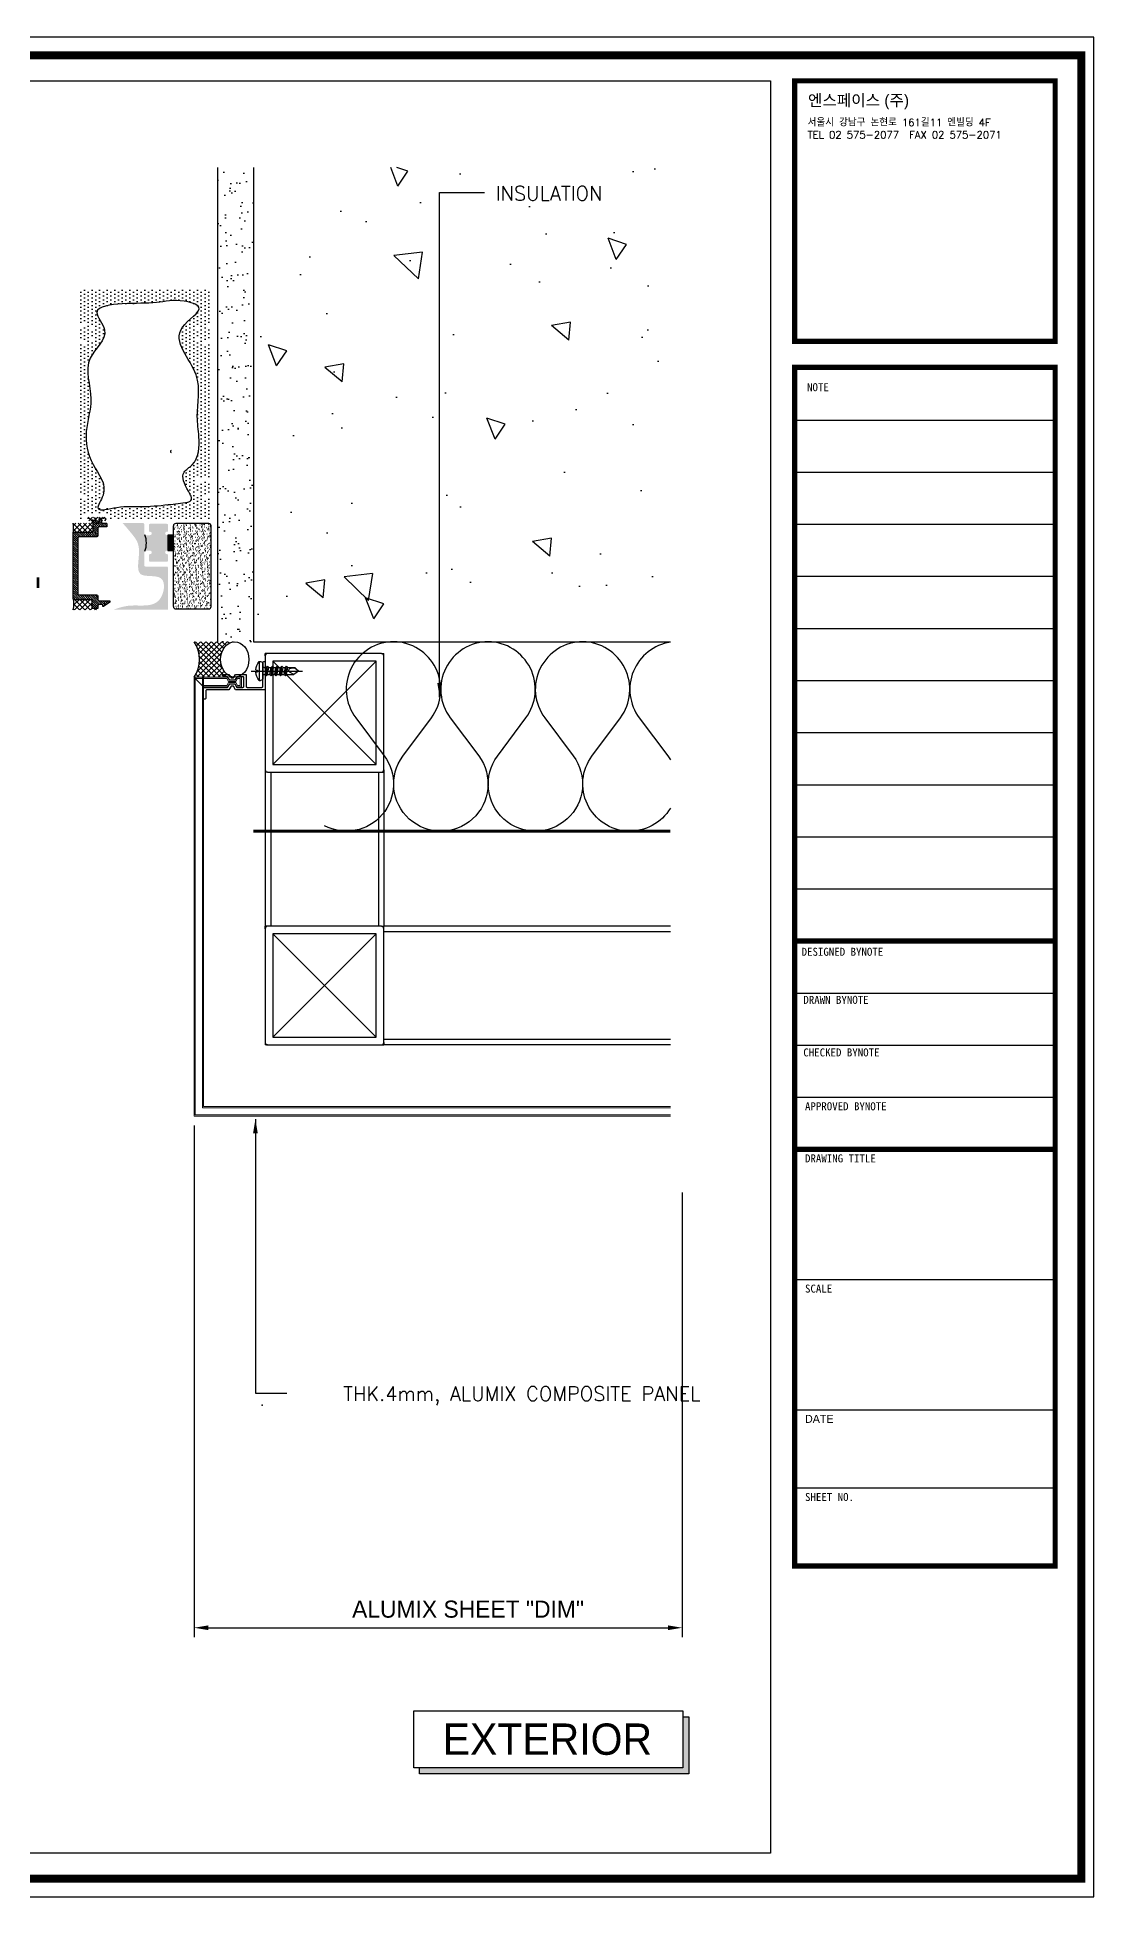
# Model space of a CAD drawing. Header units: millimetres. Extents: x 7297 to 60227, y -7497 to 19324.
# Drawn here: x 25953 to 26399, y 11215 to 11999 of the extents above; entities that cross this region are included whole.
import ezdxf

# ---------------------------------------------------------------- set-up
doc = ezdxf.new("R2010")
doc.units = ezdxf.units.MM
doc.layers.add('NS_AL_PANEL', color=32, linetype='Continuous', lineweight=9)
for name, color, linetype in [('NS_CAULKING', 8, 'Continuous'), ('NS_COL_D-GREY', 8, 'Continuous'), ('NS_COL_GREEN', 3, 'Continuous'), ('NS_COL_MAGENTA', 6, 'Continuous'), ('NS_COL_RED', 1, 'Continuous'), ('NS_CON', 8, 'Continuous'), ('NS_CON_LINE', 2, 'Continuous'), ('NS_DIM', 1, 'Continuous'), ('NS_FORM', 7, 'Continuous'), ('NS_FRAME', 253, 'Continuous'), ('NS_INSUL', 8, 'Continuous'), ('NS_PIPE_FRAME', 2, 'Continuous'), ('NS_RIVET_SCREW', 1, 'Continuous'), ('NS_TEXT', 2, 'Continuous'), ('NS_TEXT_TITLE', 141, 'Continuous'), ('NS_WATERPROOF', 150, 'Continuous')]:
    doc.layers.add(name, color=color, linetype=linetype)
doc.styles.add('Expo M', font='Expo M.ttf')
doc.styles.add('HGTXT', font='romans.shx', dxfattribs={"bigfont": 'whgtxt.shx'})
doc.styles.add('HY울릉도L', font='')
doc.styles.add('style1', font='simplex.shx')
doc.styles.get('HY울릉도L').set_extended_font_data('Dotum')
doc.dimstyles.new('N-SPACE', dxfattribs={"dimscale": 4, "dimtxt": 1.8, "dimasz": 1.5, "dimexe": 1, "dimexo": 1, "dimgap": 1, "dimtad": 1, "dimtoh": 1, "dimdec": 1, "dimzin": 1, "dimdsep": 46, "dimtxsty": 'Expo M', "dimcen": 2, "dimclrd": 1, "dimclre": 1, "dimclrt": 2, "dimadec": 1, "dimazin": 0, "dimtfac": 1, "dimtdec": 1, "dimtix": 1, "dimtmove": 1, "dimatfit": 3, "dimfxl": 1, "dimtolj": 1, "dimtzin": 1, "dimarcsym": 0})
pattern_1 = [(135, (30496.1913, -24360.2069), (-1.122532015, -1.122532015), []), (225, (30496.1913, -24360.2069), (1.122532015, -1.122532015), [])]

# ---------------------------------------------------------------- blocks, each defined once
blk = doc.blocks.new('*D360')
at = {"layer": 'NS_DIM', "color": 1, "lineweight": -2, "transparency": 16777216}
for p, q in [((26019.5, 11539.77), (26019.5, 11324.05)), ((26225.32, 11511.57), (26225.32, 11324.05)), ((26025.5, 11328.05), (26219.32, 11328.05))]:
    blk.add_line(p, q, dxfattribs=at)
at = {"layer": 'NS_DIM', "color": 1, "transparency": 16777216}
for points in [[(26025.5, 11329.05), (26025.5, 11327.05), (26019.5, 11328.05)], [(26219.32, 11329.05), (26219.32, 11327.05), (26225.32, 11328.05)]]:
    blk.add_solid(points, dxfattribs=at)
at = {"layer": 'NS_DIM', "color": 2, "transparency": 16777216, "insert": (26135.02, 11335.84), "char_height": 7.2, "attachment_point": 5, "style": 'Expo M'}
blk.add_mtext('\\A1;ALUMIX SHEET "DIM"', dxfattribs=at)
blk = doc.blocks.new('AL-TEMPLATE')
at = {"color": 8}
for p, q in [((2716.82, 1392.97), (2800.02, 1392.97)), ((2716.82, 1376.33), (2800.02, 1376.33)), ((2716.82, 1359.69), (2800.02, 1359.69)), ((2716.82, 1343.05), (2800.02, 1343.05)), ((2716.82, 1326.41), (2800.02, 1326.41)), ((2716.82, 1309.77), (2800.02, 1309.77)), ((2716.82, 1293.13), (2800.02, 1293.13)), ((2716.82, 1276.49), (2800.02, 1276.49)), ((2716.82, 1259.85), (2800.02, 1259.85)), ((2716.82, 1243.21), (2800.02, 1243.21)), ((2716.82, 1209.93), (2800.02, 1209.93)), ((2716.82, 1193.29), (2800.02, 1193.29)), ((2716.82, 1176.65), (2800.02, 1176.65)), ((2716.82, 1118.41), (2800.02, 1118.41)), ((2716.82, 1076.81), (2800.02, 1076.81)), ((2716.82, 1051.85), (2800.02, 1051.85))]:
    blk.add_line(p, q, dxfattribs=at)
at = {"color": 7, "ltscale": 2}
blk.add_lwpolyline([(1972.34, 1515.25), (1972.34, 921.25), (2812.34, 921.25), (2812.34, 1515.25)], close=True, dxfattribs=at)
at = {"color": 8}
for points, const_width in [([(1976.34, 1509.45), (2808.34, 1509.45), (2808.34, 927.05), (1976.34, 927.05)], 2.5), ([(2716.82, 1501.32), (2800.02, 1501.32), (2800.02, 1418.12), (2716.82, 1418.12)], 1.66), ([(2716.82, 1409.8), (2800.02, 1409.8), (2800.02, 1026.89), (2716.82, 1026.89)], 1.66)]:
    blk.add_lwpolyline(points, close=True, dxfattribs=dict(at, const_width=const_width))
at = {"color": 9}
blk.add_lwpolyline([(1984.07, 1501.32), (2709.08, 1501.32), (2709.08, 935.18), (1984.07, 935.18)], close=True, dxfattribs=at)
at = {"color": 8, "const_width": 1.66}
for points in [[(2716.82, 1226.57), (2800.02, 1226.57)], [(2716.82, 1160.01), (2800.02, 1160.01)]]:
    blk.add_lwpolyline(points, dxfattribs=at)
at = {"color": 146, "true_color": 0x105689, "insert": (2721.06, 1496.93), "char_height": 3.6698, "attachment_point": 1, "style": 'HGTXT'}
blk.add_mtext('{\\fExpo M|b0|i0|c129|p18;엔스페이스 (주)}', dxfattribs=at)
at = {"insert": (2720.94, 1489.17), "char_height": 2.3487, "attachment_point": 1, "style": 'HGTXT'}
blk.add_mtext('서울시 강남구 논현로 161길11 엔빌딩 4F\\PTEL 02 575-2077  FAX 02 575-2071', dxfattribs=at)
at = {"color": 8, "attachment_point": 1}
for s, insert, char_height, width in [('NOTE', (2720.76, 1404.73), 2.556, 438.9676), ('DESIGNED BYNOTE', (2719.01, 1224.39), 2.5559, 438.9676), ('DRAWN BYNOTE', (2719.56, 1209.04), 2.5559, 438.9676), ('CHECKED BYNOTE', (2719.56, 1192.25), 2.5559, 438.9676), ('APPROVED BYNOTE', (2720.1, 1175.04), 2.5559, 438.9676), ('DRAWING TITLE', (2720.1, 1158.4), 2.5559, 438.9675), ('SCALE', (2720.1, 1116.8), 2.556, 438.9675), ('{\\fﾱﾼﾸﾲ|b0|i0|c129|p49;DATE}', (2720.1, 1075.2), 2.5559, 438.9675), ('SHEET NO.', (2720.1, 1050.24), 2.556, 438.9675)]:
    blk.add_mtext(s, dxfattribs=dict(at, insert=insert, char_height=char_height, width=width))
blk = doc.blocks.new('*U98')
for p, q in [((1, 50), (0, 50)), ((0, 49), (0, 50)), ((0, 49), (0, 1)), ((49, 50), (1, 50)), ((49, 50), (50, 50)), ((50, 49), (50, 50)), ((50, 1), (50, 49)), ((3.2, 3.2), (46.8, 46.8)), ((46.8, 3.2), (3.2, 46.8)), ((0, 1), (0, 0)), ((1, 0), (0, 0)), ((50, 1), (50, 0)), ((1, 0), (49, 0)), ((49, 0), (50, 0))]:
    blk.add_line(p, q)
blk.add_lwpolyline([(3.2, 46.8), (3.2, 3.2), (46.8, 3.2), (46.8, 46.8)], close=True)
for centre, start, end in [((1, 49), 90, 180), ((49, 49), 0, 90), ((1, 1), 180, 270), ((49, 1), 270, 0)]:
    blk.add_arc(centre, 1, start, end)
blk = doc.blocks.new('피스')
for p, q in [((-4, 1.5), (-4, 1)), ((-4, 1.5), (4, 1.5)), ((-3, 0), (3, 0)), ((-0.5, 2.98), (-0.4, 2.3)), ((-0.4, 2.3), (0.4, 2.3)), ((0, 4.99), (0, -16.77)), ((0.5, 2.98), (0.4, 2.3)), ((4, 1.5), (4, 1)), ((2, -1.5), (-2, -2)), ((-1.5, -1.5), (-2, -2)), ((-2, -2), (-1.5, -2.5)), ((-1.5, -3.5), (-2, -4)), ((2, -3.5), (-2, -4)), ((-2, -4), (-1.5, -4.5)), ((-1.5, -5.5), (-2, -6)), ((2, -5.5), (-2, -6)), ((-2, -6), (-1.5, -6.5)), ((-1.5, -7.5), (-2, -8)), ((2, -7.5), (-2, -8)), ((-1.5, -0.5), (-1.5, -1.5)), ((1.5, -1), (-1.5, -1.5)), ((1.5, -2), (-1.5, -2.5)), ((-1.5, -2.5), (-1.5, -3.5)), ((1.5, -3), (-1.5, -3.5)), ((1.5, -4), (-1.5, -4.5)), ((-1.5, -4.5), (-1.5, -5.5)), ((1.5, -5), (-1.5, -5.5)), ((1.5, -6), (-1.5, -6.5)), ((-1.5, -6.5), (-1.5, -7.5)), ((1.5, -7), (-1.5, -7.5)), ((1.5, -0.5), (1.5, -1)), ((1.5, -1), (2, -1.5)), ((2, -1.5), (1.5, -2)), ((1.5, -2), (1.5, -3)), ((1.5, -3), (2, -3.5)), ((2, -3.5), (1.5, -4)), ((1.5, -4), (1.5, -5)), ((1.5, -5), (2, -5.5)), ((2, -5.5), (1.5, -6)), ((1.5, -6), (1.5, -7)), ((1.5, -7), (2, -7.5)), ((2, -7.5), (1.5, -8)), ((-2, -8), (-1.5, -8.5)), ((-1.5, -9.5), (-2, -10)), ((2, -9.5), (-2, -10)), ((-2, -10), (-1.5, -10.5)), ((1.5, -8), (-1.5, -8.5)), ((-1.5, -8.5), (-1.5, -9.5)), ((1.5, -9), (-1.5, -9.5)), ((1.5, -10), (-1.5, -10.5)), ((-1.5, -10.5), (-1.5, -13.5)), ((0, -15), (-1.5, -13.5)), ((-1.27, -13.54), (-1.27, -11.97)), ((0, -15), (-1.27, -13.54)), ((0, -15), (1.5, -13.03)), ((1.5, -13.03), (0.6, -11.47)), ((1.5, -8), (1.5, -9)), ((1.5, -9), (2, -9.5)), ((2, -9.5), (1.5, -10)), ((1.5, -10), (1.5, -13.03))]:
    blk.add_line(p, q)
for centre, radius, start, end in [((0, -3.08), 6.08, 94.71456, 131.11209), ((-3, 1), 1, 180, 270), ((-2, -0.5), 0.5, 0, 90), ((0, -3.08), 6.08, 48.88791, 85.28544), ((2, -0.5), 0.5, 90, 180), ((3, 1), 1, 270, 0), ((-0.27, -11.97), 1, 30.08633, 180)]:
    blk.add_arc(centre, radius, start, end)
blk = doc.blocks.new('N-SCREW')
blk.add_blockref('피스', (17.25, -1.03))

msp = doc.modelspace()

# ---------------------------------------------------------------- hatches: boundary and pattern name
at = {"layer": 'NS_CAULKING'}
msp.add_hatch(color=256, dxfattribs=at).paths.add_polyline_path([(26000.95, 11790.2), (26000.5, 11790.2), (26000.5, 11793, -0.414214), (26001, 11793.5), (26008, 11793.5, -0.414214), (26008.5, 11793), (26008.5, 11790.2), (26008.05, 11790.2, 1), (26008.05, 11788.7), (26008.5, 11788.7), (26008.5, 11782.2), (26008.05, 11782.2, 1), (26008.05, 11780.7), (26008.5, 11780.7), (26008.5, 11778, -0.414214), (26008, 11777.5), (26001, 11777.5, -0.414214), (26000.5, 11778), (26000.5, 11780.7), (26000.95, 11780.7, 1), (26000.95, 11782.2), (25999.25, 11782.2, 0.198912), (25998.72, 11781.98, 0.200897), (25998.72, 11788.92, 0.198912), (25999.25, 11788.7), (26000.5, 11788.7), (26000.95, 11788.7, 1)])
h = msp.add_hatch(dxfattribs=at)
h.set_pattern_fill('ANSI37', color=256, scale=0.5, angle=90, style=0)
h.set_pattern_definition([(135, (64529.6447, -14388.6654), (-1.122532015, -1.122532015), []), (225, (64529.6447, -14388.6654), (1.122532015, -1.122532015), [])])
edge = h.paths.add_edge_path()
edge.add_ellipse((26036.65, 11736.29), major_axis=(0, -7.5), ratio=0.793089, start_angle=180, end_angle=360)
edge.add_line((26036.65, 11728.79), (26019.5, 11728.79))
edge.add_arc((26008.3, 11736.29), 13.48, 326.20705, 393.79295)
edge.add_line((26019.5, 11743.79), (26036.65, 11743.79))
at = {"layer": 'NS_COL_D-GREY'}
h = msp.add_hatch(dxfattribs=at)
h.set_pattern_fill('DOTS', color=256, angle=90, style=0)
h.set_pattern_definition([(90, (39351.1934, 6512.7268), (-1.5875, 0.79375), [0, -1.5875])])
edge = h.paths.add_edge_path(flags=16)
edge.add_spline(control_points=[(26016.88, 11802.68), (26014.14, 11802.19), (26007.62, 11801.43), (25996.99, 11800.73), (25989.17, 11800.43), (25976.55, 11800.34), (25984.69, 11808.69), (25975.18, 11818.59), (25972.79, 11832.37), (25978.12, 11847.02), (25971.1, 11862.87), (25985.77, 11873.06), (25974.5, 11884.82), (25992.02, 11886.78), (26002.73, 11886.12), (26012.81, 11888.59), (26025.84, 11884.6), (26006.17, 11873.72), (26024.36, 11857.48), (26020.03, 11841.57), (26021.93, 11829.25), (26021.64, 11819.55), (26013.3, 11814.86), (26016.1, 11808.85), (26019.31, 11803.73), (26017.35, 11802.77), (26016.88, 11802.68)], knot_values=[0, 0, 0, 0, 8.363903, 20.005017, 29.990578, 38.123868, 42.18002, 55.775346, 69.953636, 83.874047, 101.000985, 114.398638, 122.462456, 133.741096, 148.243987, 159.952815, 166.607807, 177.571652, 198.479008, 216.031589, 224.605828, 236.724048, 241.361913, 249.492277, 253.598612, 255.01137, 255.01137, 255.01137, 255.01137], degree=3, periodic=0)
edge = h.paths.add_edge_path()
edge.add_arc((25973.3, 11797.5), 0.5, 89.99798, 179.99889, ccw=False)
edge.add_line((25973.3, 11798), (25983.7, 11798))
edge.add_arc((25983.7, 11797.5), 0.5, 359.99889, 449.99798, ccw=False)
edge.add_line((25984.2, 11797.5), (25984.2, 11796))
edge.add_arc((25984.7, 11796), 0.5, 179.99889, 269.99929)
edge.add_line((25984.7, 11795.5), (26026.8, 11795.5))
edge.add_line((26026.8, 11795.5), (26026.8, 11804.18))
edge.add_arc((26026.3, 11804.18), 0.5, 360, 478.43689)
edge.add_arc((26023.8, 11808.8), 4.75, 225.32562, 298.43689, ccw=False)
edge.add_arc((26021.17, 11806.13), 1, 45.32562, 225.32562, ccw=False)
edge.add_arc((26023.8, 11808.8), 2.75, 225.32562, 494.6766)
edge.add_arc((26021.17, 11811.46), 1, 180, 314.6766, ccw=False)
edge.add_line((26020.17, 11811.46), (26020.17, 11811.46))
edge.add_arc((26021.17, 11811.46), 1, 134.6766, 179.99942, ccw=False)
edge.add_arc((26023.8, 11808.8), 4.75, 61.56311, 134.6766, ccw=False)
edge.add_arc((26026.3, 11813.41), 0.5, 241.56311, 360)
edge.add_line((26026.8, 11813.41), (26026.8, 11869.18))
edge.add_arc((26026.3, 11869.18), 0.5, 360, 478.43689)
edge.add_arc((26023.8, 11873.8), 4.75, 225.32562, 298.43689, ccw=False)
edge.add_arc((26021.17, 11871.13), 1, 45.32562, 225.32562, ccw=False)
edge.add_arc((26023.8, 11873.8), 2.75, 225.32562, 494.6766)
edge.add_arc((26021.17, 11876.47), 1, 134.6766, 314.6766, ccw=False)
edge.add_arc((26023.8, 11873.8), 4.75, 61.56311, 134.6766, ccw=False)
edge.add_arc((26026.3, 11878.42), 0.5, 241.56311, 360)
edge.add_line((26026.8, 11878.42), (26026.8, 11892.1))
edge.add_line((26026.8, 11892.1), (25970.2, 11892.1))
edge.add_line((25970.2, 11892.1), (25970.2, 11878.42))
edge.add_arc((25970.7, 11878.42), 0.5, 180, 298.43689)
edge.add_arc((25973.2, 11873.8), 4.75, 45.3234, 118.43689, ccw=False)
edge.add_arc((25975.84, 11876.47), 1, 225.3234, 405.3234, ccw=False)
edge.add_arc((25973.2, 11873.8), 2.75, 405.3234, 674.67438)
edge.add_arc((25975.84, 11871.13), 1, -45.32562, 134.67438, ccw=False)
edge.add_arc((25973.2, 11873.8), 4.75, 241.56311, 314.67438, ccw=False)
edge.add_arc((25970.7, 11869.18), 0.5, 421.56311, 540)
edge.add_line((25970.2, 11869.18), (25970.2, 11813.41))
edge.add_arc((25970.7, 11813.41), 0.5, 180, 298.43689)
edge.add_arc((25973.2, 11808.8), 4.75, 45.3234, 118.43689, ccw=False)
edge.add_arc((25975.84, 11811.46), 1, 225.3234, 405.3234, ccw=False)
edge.add_arc((25973.2, 11808.8), 2.75, 405.3234, 674.67438)
edge.add_arc((25975.84, 11806.13), 1, -45.32562, 134.67438, ccw=False)
edge.add_arc((25973.2, 11808.8), 4.75, 241.56311, 314.67438, ccw=False)
edge.add_arc((25970.7, 11804.18), 0.5, 421.56311, 540)
edge.add_line((25970.2, 11804.18), (25970.2, 11796))
edge.add_arc((25970.7, 11796), 0.5, 180, 270)
edge.add_line((25970.7, 11795.5), (25972.3, 11795.5))
edge.add_arc((25972.3, 11796), 0.5, 270, 359.99889)
edge.add_line((25972.8, 11796), (25972.8, 11797.5))
edge = h.paths.add_edge_path()
edge.add_line((25982.5, 11794.8), (25980.5, 11794.8))
edge.add_line((25982.5, 11796.3), (25982.5, 11794.8))
edge.add_line((25974.5, 11796.3), (25982.5, 11796.3))
edge.add_line((25974.5, 11794.8), (25974.5, 11796.3))
edge.add_line((25976.5, 11794.8), (25974.5, 11794.8))
h = msp.add_hatch(dxfattribs=at)
h.set_pattern_fill('AR-SAND', color=256, scale=0.5, angle=90, style=0)
h.set_pattern_definition([(127.5, (483063.3115, 28150.14305), (-0.9634118845, -0.031496679), [0, -0.76, 0, -0.85, 0, -0.8125]), (97.5, (483063.3115, 28150.143), (-1.4110730326, 0.8848883526), [0, -0.41, 0, -0.685, 0, -0.2625]), (57.5, (483063.3115, 28149.52805), (-0.0028295268, 1.5570709309), [0, -0.25, 0, -0.9, 0, -1.175]), (47.5, (483063.3115, 28149.528), (-0.4388377825, 1.5030633023), [0, -0.125, 0, -0.59, 0, -0.675])])
edge = h.paths.add_edge_path()
edge.add_arc((26008, 11775), 0.5, 360, 450)
edge.add_line((26008, 11775.5), (25999, 11775.5))
edge.add_arc((25999, 11776), 0.5, 180, 270, ccw=False)
edge.add_line((25998.5, 11776), (25998.5, 11781.45))
edge.add_arc((25999.25, 11781.45), 0.75, 90, 180, ccw=False)
edge.add_line((25999.25, 11782.2), (26000.95, 11782.2))
edge.add_arc((26000.95, 11781.45), 0.75, 270, 450, ccw=False)
edge.add_line((26000.95, 11780.7), (26000.5, 11780.7))
edge.add_line((26000.5, 11780.7), (26000.5, 11778))
edge.add_arc((26001, 11778), 0.5, 180, 270)
edge.add_line((26001, 11777.5), (26008, 11777.5))
edge.add_arc((26008, 11778), 0.5, 270, 360)
edge.add_line((26008.5, 11778), (26008.5, 11780.7))
edge.add_line((26008.5, 11780.7), (26008.05, 11780.7))
edge.add_arc((26008.05, 11781.45), 0.75, 90, 270, ccw=False)
edge.add_line((26008.05, 11782.2), (26008.5, 11782.2))
edge.add_line((26008.5, 11782.2), (26008.5, 11788.7))
edge.add_line((26008.5, 11788.7), (26008.05, 11788.7))
edge.add_arc((26008.05, 11789.45), 0.75, 90, 270, ccw=False)
edge.add_line((26008.05, 11790.2), (26008.5, 11790.2))
edge.add_line((26008.5, 11790.2), (26008.5, 11793))
edge.add_arc((26008, 11793), 0.5, 360, 450)
edge.add_line((26008, 11793.5), (26001, 11793.5))
edge.add_arc((26001, 11793), 0.5, 450, 540)
edge.add_line((26000.5, 11793), (26000.5, 11790.2))
edge.add_line((26000.5, 11790.2), (26000.95, 11790.2))
edge.add_arc((26000.95, 11789.45), 0.75, -90, 90, ccw=False)
edge.add_line((26000.95, 11788.7), (26000.5, 11788.7))
edge.add_line((26000.5, 11788.7), (25999.25, 11788.7))
edge.add_arc((25999.25, 11789.45), 0.75, 180, 270, ccw=False)
edge.add_line((25998.5, 11789.45), (25998.5, 11793.3))
edge.add_arc((25998, 11793.3), 0.5, 360, 449.99764)
edge.add_line((25998, 11793.8), (25989.42, 11793.8))
edge.add_spline(control_points=[(25989.42, 11793.79), (25990.78, 11792.24), (25992.89, 11789.8), (25996.06, 11785.68), (25996.7, 11780.08), (25994.27, 11769.64), (26008.45, 11773.44), (26005.77, 11757.11), (25993.89, 11760.12), (25987.68, 11758.04), (25985.45, 11757.3)], knot_values=[0.006345, 0.006345, 0.006345, 0.006345, 6.244667, 9.750719, 15.185216, 23.6789, 32.504152, 41.489691, 54.23012, 61.388626, 61.388626, 61.388626, 61.388626], degree=3, periodic=0)
edge.add_line((25985.45, 11757.3), (26008.5, 11757.3))
edge.add_line((26008.5, 11757.3), (26008.5, 11775))
h = msp.add_hatch(dxfattribs=at)
h.set_pattern_fill('AR-SAND', color=256, angle=90, style=0)
h.set_pattern_definition([(127.5, (478964.7539, 39259.8013), (-1.926823769, -0.062993358), [0, -1.52, 0, -1.7, 0, -1.625]), (97.5, (478964.754, 39259.8013), (-2.822146065, 1.769776705), [0, -0.82, 0, -1.37, 0, -0.525]), (57.5, (478964.7539, 39258.5713), (-0.0056590535, 3.114141862), [0, -0.5, 0, -1.8, 0, -2.35]), (47.5, (478964.754, 39258.5713), (-0.877675565, 3.006126605), [0, -0.25, 0, -1.18, 0, -1.35])])
edge = h.paths.add_edge_path()
edge.add_arc((26011.81, 11792.64), 1, 90, 180, ccw=False)
edge.add_line((26011.81, 11793.64), (26025.71, 11793.64))
edge.add_arc((26025.71, 11792.64), 1, 360, 450, ccw=False)
edge.add_line((26026.71, 11792.64), (26026.71, 11758.59))
edge.add_arc((26025.71, 11758.59), 1, 270, 360, ccw=False)
edge.add_line((26025.71, 11757.59), (26011.81, 11757.59))
edge.add_arc((26011.81, 11758.59), 1, 180, 270, ccw=False)
edge.add_line((26010.81, 11758.59), (26010.81, 11792.64))
h = msp.add_hatch(dxfattribs=at)
h.set_pattern_fill('ANSI31', color=256, scale=3, angle=405, style=0)
h.set_pattern_definition([(90, (-435614.51594, 47261.6072), (0.375, 8e-17), [])])
h.paths.add_polyline_path([(26008.5, 11788.67), (26008.5, 11782.32), (26010.5, 11782.32), (26010.5, 11785.2), (26010.2, 11785.5), (26010.5, 11785.8), (26010.5, 11788.67)])
at = {"layer": 'NS_COL_GREEN'}
h = msp.add_hatch(dxfattribs=at)
h.set_pattern_fill('ANSI31', color=256, scale=0.2, angle=90, style=0)
h.set_pattern_definition([(135, (30496.1913, -24360.2069), (-0.449012806, -0.449012806), [])])
h.paths.add_polyline_path([(25968.5, 11789.5, -0.414213), (25969, 11790), (25976.5, 11790, 0.414213), (25977, 11790.5), (25977, 11795.1), (25977.5, 11795.1), (25978.5, 11793.8), (25979, 11793.8, 0.414214), (25979.5, 11794.3), (25979.5, 11795.5, -1), (25980.5, 11795.5), (25980.5, 11794.32, 0.426008), (25981, 11793.8), (25982.27, 11793.8, -0.37528), (25982.7, 11793.3), (25982.7, 11792.3), (25979.5, 11792.3, 0.414214), (25979, 11791.8), (25979, 11788.5, -0.414213), (25978.5, 11788), (25971, 11788, 0.414213), (25970.5, 11787.5), (25970.5, 11764, 0.414214), (25971, 11763.5), (25978.5, 11763.5, -0.414214), (25979, 11763), (25979, 11761.5, 0.414214), (25979.5, 11761), (25984, 11761), (25984, 11760.5), (25981.3, 11758.7), (25981, 11758.7), (25981, 11759.2, 0.414214), (25980.7, 11759.5), (25979.5, 11759.5, 0.414214), (25979, 11759), (25979, 11757.8), (25976.5, 11757.8), (25976.5, 11761, 0.414214), (25976, 11761.5), (25969, 11761.5, -0.414214), (25968.5, 11762)])
at = {"layer": 'NS_COL_MAGENTA'}
h = msp.add_hatch(dxfattribs=at)
h.set_pattern_fill('ANSI37', color=256, scale=0.5, angle=90, style=0)
h.set_pattern_definition(pattern_1)
h.paths.add_polyline_path([(25976, 11793.8, 1), (25976, 11794.8), (25974.5, 11794.8), (25974.5, 11796.3), (25982.5, 11796.3), (25982.5, 11794.8), (25981, 11794.8, 0.402517), (25980.5, 11794.32), (25980.5, 11795.5, 1), (25979.5, 11795.5), (25979.5, 11794.3, -0.414214), (25979, 11793.8), (25978.5, 11793.8), (25977.5, 11795.1), (25977, 11795.1), (25977, 11790.5, -0.414213), (25976.5, 11790), (25969, 11790, 0.323396), (25968.53, 11789.66, 0.080089), (25968.5, 11793.8)])
h = msp.add_hatch(dxfattribs=at)
h.set_pattern_fill('ANSI37', color=256, scale=0.5, angle=90, style=0)
h.set_pattern_definition(pattern_1)
h.paths.add_polyline_path([(25976, 11761.5, -0.414214), (25976.5, 11761), (25976.5, 11757.8), (25978.81, 11757.8), (25978.81, 11757.3), (25968.5, 11757.3, 0.133993), (25968.57, 11761.74, 0.26546), (25969, 11761.5)])
msp.add_hatch(color=256, dxfattribs=at).paths.add_polyline_path([(26228.03, 11290.51), (26225.63, 11290.51), (26225.63, 11268.97), (26114.6, 11268.97), (26114.6, 11266.41), (26228.03, 11266.41)])
at = {"layer": 'NS_CON', "ltscale": 0.5}
h = msp.add_hatch(dxfattribs=at)
h.set_pattern_fill('AR-SAND', color=256, scale=5)
h.set_pattern_definition([(37.5, (-3168941.507, -130537.202), (-0.31496679, 9.634118845), [0, -7.6, 0, -8.5, 0, -8.125]), (7.5, (-3168941.507, -130537.202), (8.848883526, 14.110730326), [0, -4.1, 0, -6.85, 0, -2.625]), (327.5, (-3168947.657, -130537.202), (15.570709309, 0.028295268), [0, -2.5, 0, -9, 0, -11.75]), (317.5, (-3168947.657, -130537.202), (15.030633023, 4.388377825), [0, -1.25, 0, -5.9, 0, -6.75])])
h.paths.add_polyline_path([(26029.5, 11943.79), (26044.5, 11943.79), (26044.5, 11743.8), (26029.5, 11743.8)])
at = {"layer": 'NS_CON'}
h = msp.add_hatch(dxfattribs=at)
h.set_pattern_fill('AR-CONC', color=256, scale=0.5, angle=90, style=0)
h.set_pattern_definition([(140, (38381.146, 13853.2), (7.96954, 91.09233), [9.525, -104.775]), (85, (38381.15, 13853.2), (-95.5284, -17.6217), [7.62, -83.8203]), (190.45144, (38381.81, 13860.795), (-87.5589, 73.4706), [8.095, -89.0451]), (136.1842, (38355.75, 13853.2), (21.0212, 135.5395), [14.2875, -157.1625]), (186.6356, (38357.5, 13864.5), (-123.713, 118.702), [12.1425, -133.5678]), (81.1842, (38355.75, 13853.2), (-123.713, 118.702), [11.43, -125.7299]), (111, (38362.096, 13865.9), (51.1326, 75.8072), [9.525, -104.775]), (56, (38362.1, 13865.9), (-92.094, 30.901), [7.62, -83.82]), (161.45145, (38366.36, 13872.22), (-40.9614, 106.7082), [8.095, -89.045]), (127.5, (38381.146, 13853.204), (-42.27752, 1.5443), [0, -82.804, 0, -85.09, 0, -84.1375]), (97.5, (38381.146, 13853.204), (-50.09029, 33.40983), [0, -48.514, 0, -80.899, 0, -32.0675]), (57.5, (38381.146, 13824.883), (2.86437, 67.7953), [0, -31.75, 0, -99.06, 0, -131.445]), (47.5, (38381.146, 13812.18), (-12.71325, 74.0646), [0, -41.275, 0, -65.786, 0, -93.345])])
h.paths.add_polyline_path([(26220.32, 11943.79), (26220.32, 11743.79), (26044.5, 11743.79), (26044.5, 11943.79)])

# ---------------------------------------------------------------- linework, layer by layer
at = {"layer": 'NS_AL_PANEL'}
msp.add_line((26023.5, 11724.79, 0), (26020, 11728.29, 0), dxfattribs=at)
at = {"layer": 'NS_AL_PANEL', "elevation": 0}
for points in [[(26019.5, 11728.79), (26033.65, 11728.79), (26034.38, 11727.54), (26036.83, 11727.54), (26037.57, 11728.79), (26039.5, 11728.79), (26039.5, 11724.79), (26037.57, 11724.79), (26036.83, 11726.04), (26034.38, 11726.04), (26033.65, 11724.79), (26023.5, 11724.79)], [(26220.32, 11543.77), (26019.5, 11543.77), (26019.5, 11728.79)], [(26220.32, 11544.27), (26020, 11544.27), (26020, 11728.79)], [(26020, 11728.29), (26033.36, 11728.29), (26034.09, 11727.04), (26037.12, 11727.04), (26037.85, 11728.29), (26039, 11728.29), (26039, 11725.29), (26037.85, 11725.29), (26037.12, 11726.54), (26034.09, 11726.54), (26033.36, 11725.29), (26023, 11725.29)], [(26220.32, 11547.27), (26023, 11547.27), (26023, 11728.79)], [(26220.32, 11547.77), (26023.5, 11547.77), (26023.5, 11728.79)]]:
    msp.add_lwpolyline(points, dxfattribs=at)
at = {"layer": 'NS_CAULKING'}
for centre, radius, start, end in [((26009.96, 11824.03, 0), 0.462, 112.5, 247.5), ((26008.3, 11736.29, 0), 13.48, 326.20705, 33.79295)]:
    msp.add_arc(centre, radius, start, end, dxfattribs=at)
msp.add_ellipse((26036.65, 11736.29, 0), major_axis=(0, -7.5), ratio=0.793089, dxfattribs=at)
msp.add_ellipse((26036.65, 11736.29, 0), major_axis=(0, -7.5), ratio=0.793089, dxfattribs=at)
at = {"layer": 'NS_COL_D-GREY'}
for p, q in [((26010.81, 11758.59, 0), (26010.81, 11792.64, 0)), ((26025.71, 11793.64, 0), (26011.81, 11793.64, 0)), ((26026.71, 11758.59, 0), (26026.71, 11792.64, 0)), ((25953.4, 11770.8, 0), (25953.4, 11766.49, 0)), ((25953.9, 11770.8, 0), (25953.9, 11766.49, 0)), ((26011.81, 11757.59, 0), (26025.71, 11757.59, 0))]:
    msp.add_line(p, q, dxfattribs=at)
at = {"layer": 'NS_COL_D-GREY', "elevation": 0}
msp.add_lwpolyline([(26008.5, 11788.67), (26008.5, 11782.32), (26010.5, 11782.32), (26010.5, 11785.2), (26010.2, 11785.5), (26010.5, 11785.8), (26010.5, 11788.67)], close=True, dxfattribs=at)
at = {"layer": 'NS_COL_D-GREY'}
for centre, radius, start, end in [((26011.81, 11792.64, 0), 1, 90, 180), ((26025.71, 11792.64, 0), 1, 0, 90), ((25990.44, 11785.45, 0), 8.98, 337.28131, 22.71869), ((26011.81, 11758.59, 0), 1, 180, 270), ((26025.71, 11758.59, 0), 1, 270, 0)]:
    msp.add_arc(centre, radius, start, end, dxfattribs=at)
at = {"layer": 'NS_COL_D-GREY', "start_tangent": (-0.98405, -0.177894), "end_tangent": (-0.98405, -0.177894)}
msp.add_spline([(26016.88, 11802.68, 0), (26008.59, 11801.6, 0), (25996.98, 11800.77, 0), (25987, 11800.45, 0), (25979.03, 11800.03, 0), (25981.11, 11805.59, 0), (25976.96, 11818.54, 0), (25974.03, 11832.41, 0), (25976.02, 11846.19, 0), (25975.68, 11863.31, 0), (25981.74, 11875.26, 0), (25978.5, 11882.65, 0), (25989.2, 11886.22, 0), (26003.69, 11886.81, 0), (26015.39, 11887.39, 0), (26021.53, 11884.82, 0), (26014.56, 11876.36, 0), (26020.36, 11856.27, 0), (26020.87, 11838.73, 0), (26021.54, 11830.18, 0), (26018.72, 11818.39, 0), (26015.32, 11815.24, 0), (26017.14, 11807.32, 0), (26018.14, 11803.33, 0), (26016.88, 11802.68, 0)], degree=3, dxfattribs=at)
at = {"layer": 'NS_COL_GREEN', "elevation": 0}
msp.add_lwpolyline([(25978.5, 11763.5, -0.414214), (25979, 11763), (25979, 11761.5, 0.414214), (25979.5, 11761), (25984, 11761), (25984, 11760.5), (25981.3, 11758.7), (25981, 11758.7), (25981, 11759.2, 0.414214), (25980.7, 11759.5), (25979.5, 11759.5, 0.414214), (25979, 11759), (25979, 11757.8), (25976.5, 11757.8), (25976.5, 11761, 0.414214), (25976, 11761.5), (25969, 11761.5, -0.414214), (25968.5, 11762), (25968.5, 11789.5, -0.414213), (25969, 11790), (25976.5, 11790, 0.414213), (25977, 11790.5), (25977, 11795.1), (25977.5, 11795.1), (25978.5, 11793.8), (25979, 11793.8, 0.414214), (25979.5, 11794.3), (25979.5, 11795.5, -1), (25980.5, 11795.5), (25980.5, 11794.3, 0.414214), (25981, 11793.8), (25982.2, 11793.8, -0.414214), (25982.7, 11793.3), (25982.7, 11792.3), (25979.5, 11792.3, 0.414214), (25979, 11791.8), (25979, 11788.5, -0.414213), (25978.5, 11788), (25971, 11788, 0.414213), (25970.5, 11787.5), (25970.5, 11764, 0.414214), (25971, 11763.5)], format="xyb", close=True, dxfattribs=at)
msp.add_lwpolyline([(26049.5, 11723.54), (26037, 11723.54), (26036.12, 11725.04), (26035.1, 11725.04), (26034.21, 11723.54), (26024.9, 11723.54, 0.414214), (26024.5, 11723.14), (26024.5, 11720.14, -0.414214), (26023.9, 11719.54), (26023.5, 11719.54), (26023.5, 11724.54), (26033.64, 11724.54), (26034.52, 11726.04), (26036.69, 11726.04), (26037.57, 11724.54), (26040.1, 11724.54, 0.414214), (26040.5, 11724.94), (26040.5, 11728.64, 0.414214), (26040.1, 11729.04), (26037.57, 11729.04), (26036.69, 11727.54), (26034.52, 11727.54), (26033.64, 11729.04), (26032.2, 11729.04, -0.414214), (26031.5, 11729.74, -0.414214), (26031.8, 11730.04), (26034.21, 11730.04), (26035.1, 11728.54), (26036.12, 11728.54), (26037, 11730.04), (26041.5, 11730.04), (26041.5, 11724.94, 0.414214), (26041.9, 11724.54), (26048.1, 11724.54, 0.414214), (26048.5, 11724.94), (26048.5, 11731.14), (26048.8, 11731.44), (26048.5, 11731.74), (26048.5, 11734.84, -0.414214), (26049.1, 11735.44), (26049.5, 11735.44), (26049.5, 11723.54)], format="xyb", dxfattribs=at)
at = {"layer": 'NS_COL_MAGENTA'}
msp.add_lwpolyline([(26112.2, 11293.07), (26225.63, 11293.07), (26225.63, 11268.97), (26112.2, 11268.97)], close=True, dxfattribs=at)
msp.add_lwpolyline([(26225.63, 11290.51), (26228.03, 11290.51), (26228.03, 11266.41), (26114.6, 11266.41), (26114.6, 11268.97)], dxfattribs=at)
for centre, radius, start, end in [((25955.68, 11791.65, 0), 13, 350.4913, 9.5087), ((25960.39, 11759.65, 0), 8.45, 343.84595, 16.15948)]:
    msp.add_arc(centre, radius, start, end, dxfattribs=at)
at = {"layer": 'NS_COL_RED', "ltscale": 0.5}
msp.add_line((26029.5, 11743.8, 0), (26029.5, 11943.79, 0), dxfattribs=at)
at = {"layer": 'NS_CON_LINE'}
for p, q in [((26044.5, 11943.79, 0), (26044.5, 11743.79, 0)), ((26044.5, 11743.8, 0), (26220.32, 11743.79, 0))]:
    msp.add_line(p, q, dxfattribs=at)
at = {"layer": 'NS_DIM'}
msp.add_point((26048.23, 11421.91, 0), dxfattribs=at)
at = {"layer": 'NS_FRAME'}
for p, q in [((26049.5, 11688.79, 0), (26049.5, 11623.8, 0)), ((26099.5, 11688.79, 0), (26099.5, 11623.8, 0)), ((26220.32, 11623.8, 0), (26099.5, 11623.8, 0)), ((26220.32, 11573.8, 0), (26099.5, 11573.8, 0))]:
    msp.add_line(p, q, dxfattribs=at)
at = {"layer": 'NS_FRAME', "ltscale": 8}
for p, q in [((26051.8, 11688.79, 0), (26051.8, 11623.8, 0)), ((26097.2, 11688.79, 0), (26097.2, 11623.8, 0)), ((26220.32, 11621.5, 0), (26099.5, 11621.5, 0)), ((26220.32, 11576.1, 0), (26099.5, 11576.1, 0))]:
    msp.add_line(p, q, dxfattribs=at)
at = {"layer": 'NS_INSUL', "elevation": 0}
for points in [[(26220.32, 11673.59, -1.049113), (26187.25, 11695.59), (26199.26, 11711.72, 0.611245), (26183.39, 11743.8, 0.615926), (26167.36, 11711.67), (26179.38, 11695.64, -1.982887), (26147.4, 11695.59), (26159.41, 11711.72, 0.611245), (26143.54, 11743.8, 0.615926), (26127.51, 11711.67), (26139.52, 11695.64, -1.982887), (26107.55, 11695.59), (26119.56, 11711.72, 0.611245), (26103.69, 11743.8, 0.615926), (26087.65, 11711.67), (26099.67, 11695.64, -0.796384), (26074.5, 11666.17)], [(26220.32, 11743.57, 0.566659), (26207.21, 11711.67), (26219.23, 11695.64, -0.024791), (26220.32, 11694, -0.024791)]]:
    msp.add_lwpolyline(points, format="xyb", dxfattribs=at)
at = {"layer": 'NS_WATERPROOF', "ltscale": 25, "const_width": 1.33, "elevation": 0}
msp.add_lwpolyline([(26220.32, 11663.91), (26044.5, 11663.91)], dxfattribs=at)

# ---------------------------------------------------------------- block references
at = {"layer": 'NS_FORM', "xscale": 1.32, "yscale": 1.32, "zscale": 1.32}
msp.add_blockref('AL-TEMPLATE', (22686.54, 9998.55), dxfattribs=at)
at = {"layer": 'NS_PIPE_FRAME'}
for p in [(26049.5, 11688.79, 0), (26049.5, 11573.8, 0)]:
    msp.add_blockref('*U98', p, dxfattribs=at)
at = {"layer": 'NS_RIVET_SCREW', "xscale": -1, "rotation": 90}
msp.add_blockref('N-SCREW', (26047.48, 11748.69, 0), dxfattribs=at)

# ---------------------------------------------------------------- texts
at = {"layer": 'NS_TEXT', "char_height": 6, "style": 'style1'}
for s, insert, width, attachment_point in [('INSULATION', (26146.65, 11935.83), 77.3177, 1), ('\\pxqr;THK.4mm, ALUMIX COMPOSITE PANEL', (26233.04, 11429.73), 181.6972, 3)]:
    msp.add_mtext(s, dxfattribs=dict(at, insert=insert, width=width, attachment_point=attachment_point))
at = {"layer": 'NS_TEXT_TITLE', "style": 'HY울릉도L'}
msp.add_text('EXTERIOR', height=13.2, dxfattribs=at).set_placement((26124.32, 11274.48))

# ---------------------------------------------------------------- dimensions: what is measured, and where the dimension line sits
at = {"layer": 'NS_DIM'}
dim = msp.add_linear_dim(base=(26225.32, 11328.05, 0), p1=(26019.5, 11543.77, 0), p2=(26225.32, 11515.57, 0), text='ALUMIX SHEET "DIM"', dimstyle='N-SPACE', dxfattribs=at)
dim.commit()
dim.dimension.update_dxf_attribs({"geometry": '*D360', "text_midpoint": (26135.02, 11328.05, 0), "dimtype": 128})

# ---------------------------------------------------------------- leaders
for points in [[(26123.03, 11720.37), (26123.03, 11933.15), (26142, 11933.15)], [(26045.37, 11542.55), (26045.37, 11427), (26058.62, 11427)]]:
    msp.add_leader(points, dimstyle='N-SPACE', dxfattribs=at)

doc.saveas('drawing.dxf')
